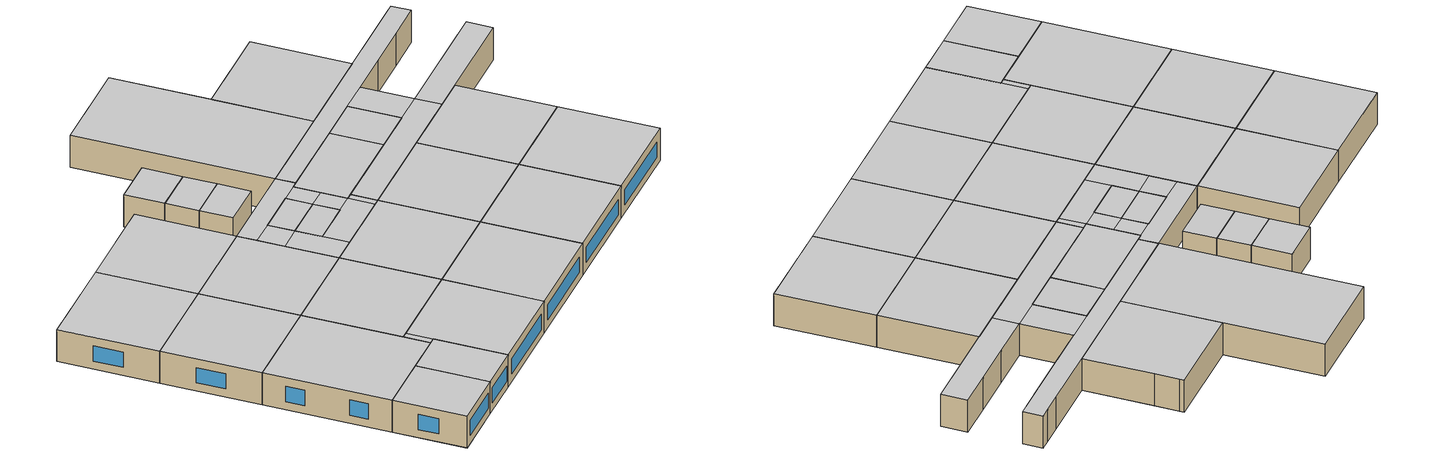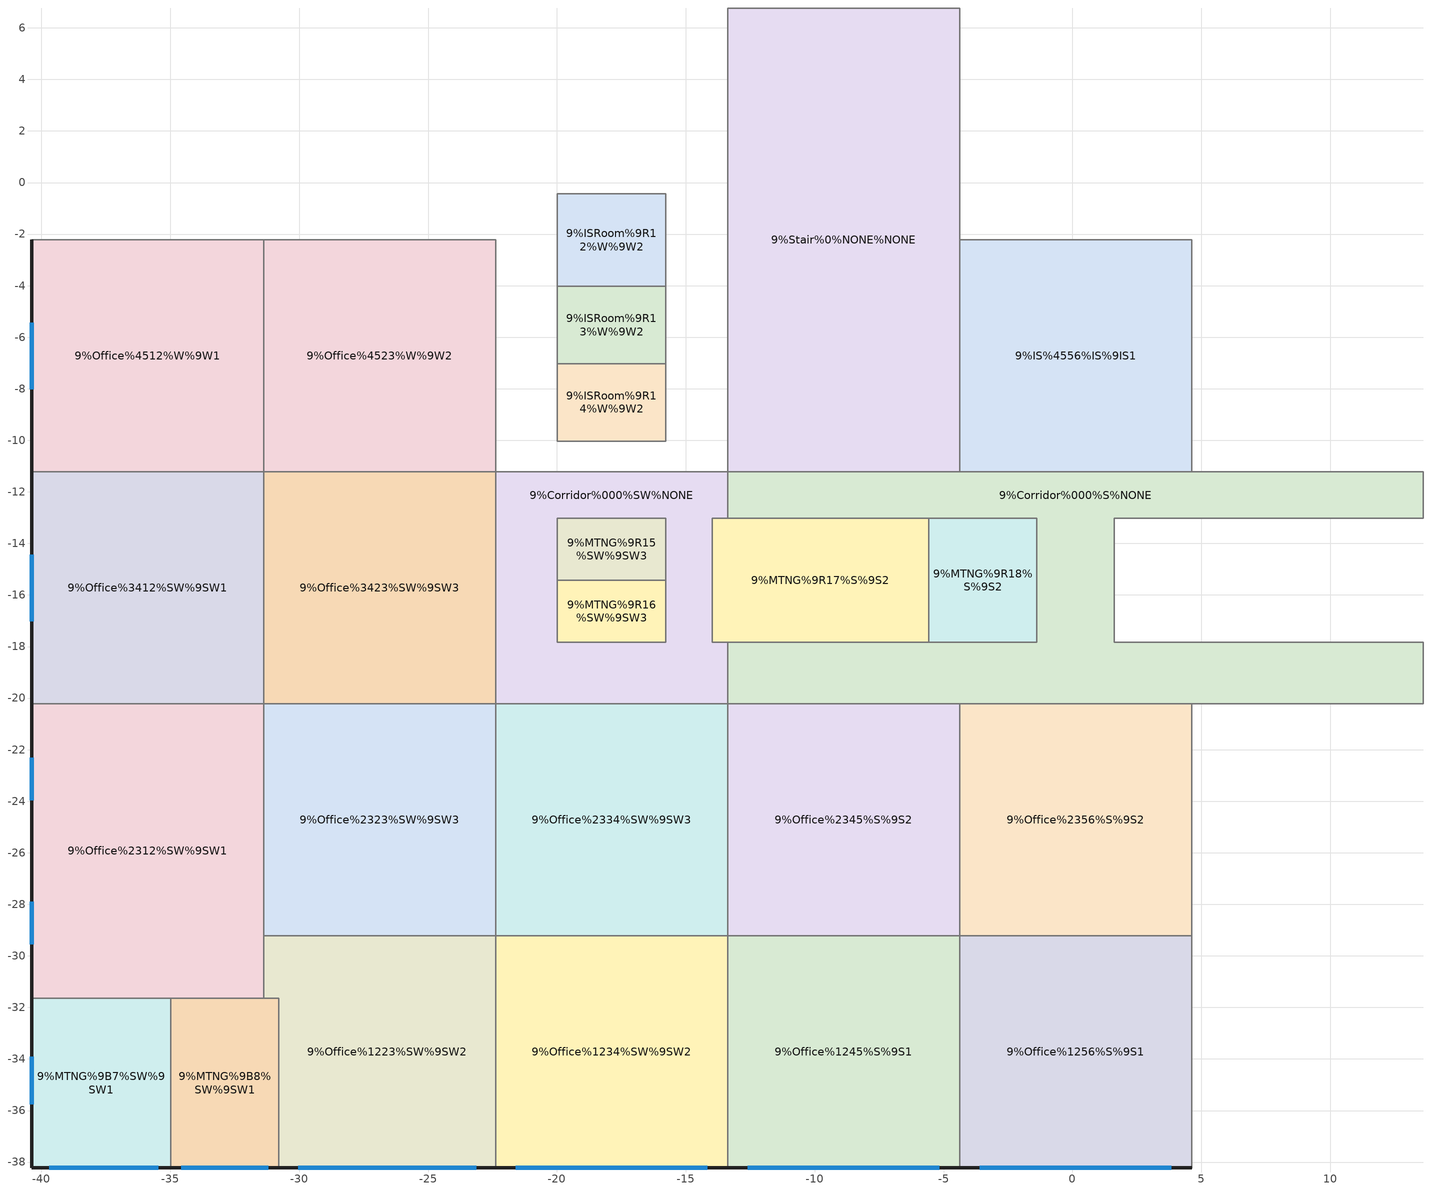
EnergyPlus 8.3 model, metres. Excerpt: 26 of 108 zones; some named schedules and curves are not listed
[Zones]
9%Corridor%000%S%NONE
 floor to OHUSupplyPlenum%OHU9 (Project Internal Floor): 13.62,-20.23 1.62,-20.23 1.62,-17.83 13.62,-17.83 z34.68; 1.62,-17.83 -1.38,-17.83 -1.38,-13.03 1.62,-13.03 z34.68; 1.62,-20.23 -13.38,-20.23 -13.38,-17.83 1.62,-17.83 z34.68; 13.62,-13.03 -13.38,-13.03 -13.38,-11.23 13.62,-11.23 z34.68
 wall to 9%MTNG%9R19%S%9SE4 (Project Partition): 5.82,-17.83 1.62,-17.83 1.62,-13.03 5.82,-13.03 z34.68:37.85
 wall to 9%MTNG%9R20%S%9SE4 (Project Partition): 10.02,-17.83 5.82,-17.83 / 5.82,-13.03 10.02,-13.03 z34.68:37.85
 wall to 9%Hall%4579%NONE%9E1 (Project Partition): 12.55,-11.23 10.66,-11.23 z34.68:37.85
 wall to 9%Stair%0%NONE%NONE (Project Partition): -4.38,-11.23 -13.38,-11.23 z34.68:37.85
 wall to 9%MTNG%9R17%S%9S2 (Project Partition): -13.38,-13.03 -5.58,-13.03 / -5.58,-17.83 -13.38,-17.83 z34.68:37.85
 wall to 9%MTNG%9R18%S%9S2 (Project Partition): -5.58,-13.03 -1.38,-13.03 -1.38,-17.83 -5.58,-17.83 z34.68:37.85
 wall to 9%MTNG%9R21%S%9S2 (Project Partition): 10.02,-13.03 13.62,-13.03 / 13.62,-17.83 10.02,-17.83 z34.68:37.85
 wall to 9%Corridor%001%SE%NONE (Project Partition): 13.62,-20.23 13.62,-17.83 / 13.62,-13.03 13.62,-11.23 z34.68:37.85
 wall to 9%Office%2367%S%9S2 (Project Partition): 4.62,-20.23 13.62,-20.23 z34.68:37.85
 wall to 9%Office%2356%S%9S2 (Project Partition): -4.38,-20.23 4.62,-20.23 z34.68:37.85
 wall to 9%Office%2345%S%9S2 (Project Partition): -13.38,-20.23 -4.38,-20.23 z34.68:37.85
 wall to 9%Corridor%000%SW%NONE (Project Partition): -13.38,-11.23 -13.38,-13.03 / -13.38,-17.83 -13.38,-20.23 z34.68:37.85
 wall to 9%RSTRM%M2%EXT%NONE (Project Partition): 10.66,-11.23 4.62,-11.23 z34.68:37.85
 wall to 9%IS%4556%IS%9IS1 (Project Partition): 4.62,-11.23 -4.38,-11.23 z34.68:37.85
 wall to 9%Elevator%S%NONE%NONE (Project Partition): 13.62,-11.23 12.55,-11.23 z34.68:37.85
 ceiling to OHUReturnPlenum%OHU9 (Project Internal Floor): -13.38,-20.23 1.62,-20.23 1.62,-17.83 -13.38,-17.83 z37.85; 1.62,-20.23 13.62,-20.23 13.62,-17.83 1.62,-17.83 z37.85; -1.38,-17.83 1.62,-17.83 1.62,-13.03 -1.38,-13.03 z37.85; -13.38,-13.03 13.62,-13.03 13.62,-11.23 -13.38,-11.23 z37.85
9%Office%2323%SW%9SW3
 floor to OHUSupplyPlenum%OHU9 (Project Internal Floor): -22.38,-29.23 -31.38,-29.23 -31.38,-20.23 -22.38,-20.23 z34.68
 wall to 9%Office%3423%SW%9SW3 (Project Partition): -22.38,-20.23 -31.38,-20.23 z34.68:37.85
 wall to 9%Office%2312%SW%9SW1 (Project Partition): -31.38,-20.23 -31.38,-29.23 z34.68:37.85
 wall to 9%Office%1223%SW%9SW2 (Project Partition): -31.38,-29.23 -22.38,-29.23 z34.68:37.85
 wall to 9%Office%2334%SW%9SW3 (Project Partition): -22.38,-29.23 -22.38,-20.23 z34.68:37.85
 ceiling to OHUReturnPlenum%OHU9 (Project Internal Floor): -31.38,-29.23 -22.38,-29.23 -22.38,-20.23 -31.38,-20.23 z37.85
9%Office%2312%SW%9SW1
 floor to OHUSupplyPlenum%OHU9 (Project Internal Floor): -31.38,-31.64 -40.38,-31.64 -40.38,-20.23 -31.38,-20.23 z34.68
 wall outside (Project Wall): -40.38,-20.23 -40.38,-31.64 z34.68:37.85
 wall to 9%Office%3412%SW%9SW1 (Project Partition): -31.38,-20.23 -40.38,-20.23 z34.68:37.85
 wall to 9%MTNG%9B7%SW%9SW1 (Project Partition): -40.38,-31.64 -34.98,-31.64 z34.68:37.85
 wall to 9%Office%1223%SW%9SW2 (Project Partition): -31.38,-31.64 -31.38,-29.23 z34.68:37.85
 wall to 9%MTNG%9B8%SW%9SW1 (Project Partition): -34.98,-31.64 -31.38,-31.64 z34.68:37.85
 window (Project Window): -40.38,-22.31 -40.38,-23.96 / -40.38,-27.91 -40.38,-29.56 z35.49:36.99
 ceiling to OHUReturnPlenum%OHU9 (Project Internal Floor): -40.38,-31.64 -31.38,-31.64 -31.38,-20.23 -40.38,-20.23 z37.85
9%Office%2345%S%9S2
 floor to OHUSupplyPlenum%OHU9 (Project Internal Floor): -4.38,-29.23 -13.38,-29.23 -13.38,-20.23 -4.38,-20.23 z34.68
 wall to 9%Office%2356%S%9S2 (Project Partition): -4.38,-29.23 -4.38,-20.23 z34.68:37.85
 wall to 9%Office%2334%SW%9SW3 (Project Partition): -13.38,-20.23 -13.38,-29.23 z34.68:37.85
 wall to 9%Office%1245%S%9S1 (Project Partition): -13.38,-29.23 -4.38,-29.23 z34.68:37.85
 ceiling to OHUReturnPlenum%OHU9 (Project Internal Floor): -13.38,-29.23 -4.38,-29.23 -4.38,-20.23 -13.38,-20.23 z37.85
9%Office%1234%SW%9SW2
 floor to OHUSupplyPlenum%OHU9 (Project Internal Floor): -13.38,-38.23 -22.38,-38.23 -22.38,-29.23 -13.38,-29.23 z34.68
 wall outside (Project Wall): -22.38,-38.23 -13.38,-38.23 z34.68:37.85
 wall to 9%Office%1223%SW%9SW2 (Project Partition): -22.38,-29.23 -22.38,-38.23 z34.68:37.85
 wall to 9%Office%1245%S%9S1 (Project Partition): -13.38,-38.23 -13.38,-29.23 z34.68:37.85
 wall to 9%Office%2334%SW%9SW3 (Project Partition): -13.38,-29.23 -22.38,-29.23 z34.68:37.85
 window (Project Window): -21.59,-38.23 -14.17,-38.23 z35.49:36.99
 ceiling to OHUReturnPlenum%OHU9 (Project Internal Floor): -22.38,-38.23 -13.38,-38.23 -13.38,-29.23 -22.38,-29.23 z37.85
9%Office%2334%SW%9SW3
 floor to OHUSupplyPlenum%OHU9 (Project Internal Floor): -13.38,-29.23 -22.38,-29.23 -22.38,-20.23 -13.38,-20.23 z34.68
 wall to 9%Corridor%000%SW%NONE (Project Partition): -13.38,-20.23 -22.38,-20.23 z34.68:37.85
 ceiling to OHUReturnPlenum%OHU9 (Project Internal Floor): -22.38,-29.23 -13.38,-29.23 -13.38,-20.23 -22.38,-20.23 z37.85
9%Office%1223%SW%9SW2
 floor to OHUSupplyPlenum%OHU9 (Project Internal Floor): -22.38,-38.23 -30.79,-38.23 -30.79,-29.23 -22.38,-29.23 z34.68; -30.79,-31.64 -31.38,-31.64 -31.38,-29.23 -30.79,-29.23 z34.68
 wall outside (Project Wall): -30.79,-38.23 -22.38,-38.23 z34.68:37.85
 wall to 9%MTNG%9B8%SW%9SW1 (Project Partition): -31.38,-31.64 -30.79,-31.64 -30.79,-38.23 z34.68:37.85
 window (Project Window): -30.04,-38.23 -23.13,-38.23 z35.49:36.99
 ceiling to OHUReturnPlenum%OHU9 (Project Internal Floor): -30.79,-38.23 -22.38,-38.23 -22.38,-29.23 -30.79,-29.23 z37.85; -31.38,-31.64 -30.79,-31.64 -30.79,-29.23 -31.38,-29.23 z37.85
9%MTNG%9B8%SW%9SW1
 floor to OHUSupplyPlenum%OHU9 (Project Internal Floor): -30.79,-38.23 -34.98,-38.23 -34.98,-31.64 -30.79,-31.64 z34.68
 wall outside (Project Wall): -34.98,-38.23 -30.79,-38.23 z34.68:37.85
 wall to 9%MTNG%9B7%SW%9SW1 (Project Partition): -34.98,-31.64 -34.98,-38.23 z34.68:37.85
 window (Project Window): -34.57,-38.23 -31.2,-38.23 z35.49:36.99
 ceiling to OHUReturnPlenum%OHU9 (Project Internal Floor): -34.98,-38.23 -30.79,-38.23 -30.79,-31.64 -34.98,-31.64 z37.85
9%Office%1256%S%9S1
 floor to OHUSupplyPlenum%OHU9 (Project Internal Floor): 4.62,-38.23 -4.38,-38.23 -4.38,-29.23 4.62,-29.23 z34.68
 wall outside (Project Wall): -4.38,-38.23 4.62,-38.23 z34.68:37.85
 wall to 9%Office%1245%S%9S1 (Project Partition): -4.38,-29.23 -4.38,-38.23 z34.68:37.85
 wall to 9%Office%1267%S%9S1 (Project Partition): 4.62,-38.23 4.62,-29.23 z34.68:37.85
 wall to 9%Office%2356%S%9S2 (Project Partition): 4.62,-29.23 -4.38,-29.23 z34.68:37.85
 window (Project Window): -3.59,-38.23 3.83,-38.23 z35.49:36.99
 ceiling to OHUReturnPlenum%OHU9 (Project Internal Floor): -4.38,-38.23 4.62,-38.23 4.62,-29.23 -4.38,-29.23 z37.85
9%Office%2356%S%9S2
 floor to OHUSupplyPlenum%OHU9 (Project Internal Floor): 4.62,-29.23 -4.38,-29.23 -4.38,-20.23 4.62,-20.23 z34.68
 wall to 9%Office%2367%S%9S2 (Project Partition): 4.62,-29.23 4.62,-20.23 z34.68:37.85
 ceiling to OHUReturnPlenum%OHU9 (Project Internal Floor): -4.38,-29.23 4.62,-29.23 4.62,-20.23 -4.38,-20.23 z37.85
9%Office%1245%S%9S1
 floor to OHUSupplyPlenum%OHU9 (Project Internal Floor): -4.38,-38.23 -13.38,-38.23 -13.38,-29.23 -4.38,-29.23 z34.68
 wall outside (Project Wall): -13.38,-38.23 -4.38,-38.23 z34.68:37.85
 window (Project Window): -12.59,-38.23 -5.17,-38.23 z35.49:36.99
 ceiling to OHUReturnPlenum%OHU9 (Project Internal Floor): -13.38,-38.23 -4.38,-38.23 -4.38,-29.23 -13.38,-29.23 z37.85
9%IS%4556%IS%9IS1
 floor to OHUSupplyPlenum%OHU9 (Project Internal Floor): 4.62,-11.23 -4.38,-11.23 -4.38,-2.23 4.62,-2.23 z34.68
 wall to 9%Hall%4579%NONE%9E1 (Project Partition): 4.62,-4.82 4.62,-2.67 z34.68:37.85
 wall to 9%Stair%0%NONE%NONE (Project Partition): -4.38,-2.23 -4.38,-11.23 z34.68:37.85
 wall to 9%IS%5656%IS%9IS1 (Project Partition): 4.62,-2.23 -4.38,-2.23 z34.68:37.85
 wall to 9%RSTRM%F%EXT%NONE (Project Partition): 4.62,-2.67 4.62,-2.23 z34.68:37.85
 wall to 9%RSTRM%M2%EXT%NONE (Project Partition): 4.62,-11.23 4.62,-4.82 z34.68:37.85
 ceiling to OHUReturnPlenum%OHU9 (Project Internal Floor): -4.38,-11.23 4.62,-11.23 4.62,-2.23 -4.38,-2.23 z37.85
9%Office%4523%W%9W2
 floor to OHUSupplyPlenum%OHU9 (Project Internal Floor): -22.38,-11.23 -31.38,-11.23 -31.38,-2.23 -22.38,-2.23 z34.68
 wall to 9%Office%5623%W%9W2 (Project Partition): -22.38,-2.23 -31.38,-2.23 z34.68:37.85
 wall to 9%Office%3423%SW%9SW3 (Project Partition): -31.38,-11.23 -22.38,-11.23 z34.68:37.85
 wall to 9%Corridor%001%W%NONE (Project Partition): -22.38,-11.23 -22.38,-2.23 z34.68:37.85
 wall to 9%Office%4512%W%9W1 (Project Partition): -31.38,-2.23 -31.38,-11.23 z34.68:37.85
 ceiling to OHUReturnPlenum%OHU9 (Project Internal Floor): -31.38,-11.23 -22.38,-11.23 -22.38,-2.23 -31.38,-2.23 z37.85
9%Stair%0%NONE%NONE
 floor to OHUSupplyPlenum%OHU9 (Project Internal Floor): -4.38,-11.23 -13.38,-11.23 -13.38,6.77 -4.38,6.77 z34.68
 wall to 9%IS%5656%IS%9IS1 (Project Partition): -4.38,-2.23 -4.38,6.77 z34.68:37.85
 wall to 9%IS%6745%IS%9IS1 (Project Partition): -4.38,6.77 -13.38,6.77 z34.68:37.85
 wall to 9%Corridor%001%W%NONE (Project Partition): -13.38,6.77 -13.38,-11.23 z34.68:37.85
 ceiling to OHUReturnPlenum%OHU9 (Project Internal Floor): -13.38,-11.23 -4.38,-11.23 -4.38,6.77 -13.38,6.77 z37.85
9%MTNG%9R17%S%9S2
 floor to OHUSupplyPlenum%OHU9 (Project Internal Floor): -5.58,-17.83 -13.98,-17.83 -13.98,-13.03 -5.58,-13.03 z34.68
 wall to 9%MTNG%9R18%S%9S2 (Project Partition): -5.58,-17.83 -5.58,-13.03 z34.68:37.85
 wall to 9%Corridor%000%SW%NONE (Project Partition): -13.38,-13.03 -13.98,-13.03 -13.98,-17.83 -13.38,-17.83 z34.68:37.85
 ceiling to OHUReturnPlenum%OHU9 (Project Internal Floor): -13.98,-17.83 -5.58,-17.83 -5.58,-13.03 -13.98,-13.03 z37.85
9%MTNG%9R18%S%9S2
 floor to OHUSupplyPlenum%OHU9 (Project Internal Floor): -1.38,-17.83 -5.58,-17.83 -5.58,-13.03 -1.38,-13.03 z34.68
 ceiling to OHUReturnPlenum%OHU9 (Project Internal Floor): -5.58,-17.83 -1.38,-17.83 -1.38,-13.03 -5.58,-13.03 z37.85
9%MTNG%9R15%SW%9SW3
 floor to OHUSupplyPlenum%OHU9 (Project Internal Floor): -15.78,-15.43 -19.98,-15.43 -19.98,-13.03 -15.78,-13.03 z34.68
 wall to 9%Corridor%000%SW%NONE (Project Partition): -15.78,-15.43 -15.78,-13.03 -19.98,-13.03 -19.98,-15.43 z34.68:37.85
 wall to 9%MTNG%9R16%SW%9SW3 (Project Partition): -19.98,-15.43 -15.78,-15.43 z34.68:37.85
 ceiling to OHUReturnPlenum%OHU9 (Project Internal Floor): -19.98,-15.43 -15.78,-15.43 -15.78,-13.03 -19.98,-13.03 z37.85
9%Office%3423%SW%9SW3
 floor to OHUSupplyPlenum%OHU9 (Project Internal Floor): -22.38,-20.23 -31.38,-20.23 -31.38,-11.23 -22.38,-11.23 z34.68
 wall to 9%Corridor%000%SW%NONE (Project Partition): -22.38,-20.23 -22.38,-11.23 z34.68:37.85
 wall to 9%Office%3412%SW%9SW1 (Project Partition): -31.38,-11.23 -31.38,-20.23 z34.68:37.85
 ceiling to OHUReturnPlenum%OHU9 (Project Internal Floor): -31.38,-20.23 -22.38,-20.23 -22.38,-11.23 -31.38,-11.23 z37.85
9%Office%3412%SW%9SW1
 floor to OHUSupplyPlenum%OHU9 (Project Internal Floor): -31.38,-20.23 -40.38,-20.23 -40.38,-11.23 -31.38,-11.23 z34.68
 wall outside (Project Wall): -40.38,-11.23 -40.38,-20.23 z34.68:37.85
 wall to 9%Office%4512%W%9W1 (Project Partition): -31.38,-11.23 -40.38,-11.23 z34.68:37.85
 window (Project Window): -40.38,-14.43 -40.38,-17.03 z35.49:36.99
 ceiling to OHUReturnPlenum%OHU9 (Project Internal Floor): -40.38,-20.23 -31.38,-20.23 -31.38,-11.23 -40.38,-11.23 z37.85
9%ISRoom%9R14%W%9W2
 floor to OHUSupplyPlenum%OHU9 (Project Internal Floor): -15.78,-10.03 -19.98,-10.03 -19.98,-7.03 -15.78,-7.03 z34.68
 wall to 9%Corridor%001%W%NONE (Project Partition): -19.98,-7.03 -19.98,-10.03 -15.78,-10.03 -15.78,-7.03 z34.68:37.85
 wall to 9%ISRoom%9R13%W%9W2 (Project Partition): -15.78,-7.03 -19.98,-7.03 z34.68:37.85
 ceiling to OHUReturnPlenum%OHU9 (Project Internal Floor): -19.98,-10.03 -15.78,-10.03 -15.78,-7.03 -19.98,-7.03 z37.85
9%ISRoom%9R13%W%9W2
 floor to OHUSupplyPlenum%OHU9 (Project Internal Floor): -15.78,-7.03 -19.98,-7.03 -19.98,-4.03 -15.78,-4.03 z34.68
 wall to 9%Corridor%001%W%NONE (Project Partition): -15.78,-7.03 -15.78,-4.03 / -19.98,-4.03 -19.98,-7.03 z34.68:37.85
 wall to 9%ISRoom%9R12%W%9W2 (Project Partition): -15.78,-4.03 -19.98,-4.03 z34.68:37.85
 ceiling to OHUReturnPlenum%OHU9 (Project Internal Floor): -19.98,-7.03 -15.78,-7.03 -15.78,-4.03 -19.98,-4.03 z37.85
9%ISRoom%9R12%W%9W2
 floor to OHUSupplyPlenum%OHU9 (Project Internal Floor): -15.78,-4.03 -19.98,-4.03 -19.98,-0.43 -15.78,-0.43 z34.68
 wall to 9%Corridor%001%W%NONE (Project Partition): -15.78,-4.03 -15.78,-0.43 -19.98,-0.43 -19.98,-4.03 z34.68:37.85
 ceiling to OHUReturnPlenum%OHU9 (Project Internal Floor): -19.98,-4.03 -15.78,-4.03 -15.78,-0.43 -19.98,-0.43 z37.85
9%Office%4512%W%9W1
 floor to OHUSupplyPlenum%OHU9 (Project Internal Floor): -31.38,-11.23 -40.38,-11.23 -40.38,-2.23 -31.38,-2.23 z34.68
 wall outside (Project Wall): -40.38,-2.23 -40.38,-11.23 z34.68:37.85
 wall to 9%Office%5612%W%9W1 (Project Partition): -31.38,-2.23 -40.38,-2.23 z34.68:37.85
 window (Project Window): -40.38,-5.43 -40.38,-8.03 z35.49:36.99
 ceiling to OHUReturnPlenum%OHU9 (Project Internal Floor): -40.38,-11.23 -31.38,-11.23 -31.38,-2.23 -40.38,-2.23 z37.85
9%Corridor%000%SW%NONE
 floor to OHUSupplyPlenum%OHU9 (Project Internal Floor): -13.98,-17.83 -15.78,-17.83 -15.78,-15.43 -13.98,-15.43 z34.68; -13.38,-20.23 -13.98,-20.23 -13.98,-17.83 -13.38,-17.83 z34.68; -13.98,-20.23 -19.98,-20.23 -19.98,-17.83 -13.98,-17.83 z34.68; -19.98,-20.23 -22.38,-20.23 -22.38,-15.43 -19.98,-15.43 z34.68; -19.98,-15.43 -22.38,-15.43 -22.38,-13.03 -19.98,-13.03 z34.68; -13.98,-15.43 -15.78,-15.43 -15.78,-13.03 -13.98,-13.03 z34.68; -13.38,-13.03 -22.38,-13.03 -22.38,-11.23 -13.38,-11.23 z34.68
 wall to 9%MTNG%9R16%SW%9SW3 (Project Partition): -15.78,-15.43 -15.78,-17.83 -19.98,-17.83 -19.98,-15.43 z34.68:37.85
 wall to 9%Corridor%001%W%NONE (Project Partition): -13.38,-11.23 -22.38,-11.23 z34.68:37.85
 ceiling to OHUReturnPlenum%OHU9 (Project Internal Floor): -22.38,-15.43 -19.98,-15.43 -19.98,-13.03 -22.38,-13.03 z37.85; -22.38,-20.23 -19.98,-20.23 -19.98,-15.43 -22.38,-15.43 z37.85; -19.98,-20.23 -13.98,-20.23 -13.98,-17.83 -19.98,-17.83 z37.85; -13.98,-20.23 -13.38,-20.23 -13.38,-17.83 -13.98,-17.83 z37.85; -15.78,-17.83 -13.98,-17.83 -13.98,-15.43 -15.78,-15.43 z37.85; -22.38,-13.03 -13.38,-13.03 -13.38,-11.23 -22.38,-11.23 z37.85; -15.78,-15.43 -13.98,-15.43 -13.98,-13.03 -15.78,-13.03 z37.85
9%MTNG%9R16%SW%9SW3
 floor to OHUSupplyPlenum%OHU9 (Project Internal Floor): -15.78,-17.83 -19.98,-17.83 -19.98,-15.43 -15.78,-15.43 z34.68
 ceiling to OHUReturnPlenum%OHU9 (Project Internal Floor): -19.98,-17.83 -15.78,-17.83 -15.78,-15.43 -19.98,-15.43 z37.85
9%MTNG%9B7%SW%9SW1
 floor to OHUSupplyPlenum%OHU9 (Project Internal Floor): -34.98,-38.23 -40.38,-38.23 -40.38,-31.64 -34.98,-31.64 z34.68
 wall outside (Project Wall): -40.38,-31.64 -40.38,-38.23 -34.98,-38.23 z34.68:37.85
 window (Project Window): -40.38,-33.92 -40.38,-35.75 / -39.7,-38.23 -35.47,-38.23 z35.49:36.99
 ceiling to OHUReturnPlenum%OHU9 (Project Internal Floor): -40.38,-38.23 -34.98,-38.23 -34.98,-31.64 -40.38,-31.64 z37.85
[Site:Location]
TOSHIBA Smart Community Center: Latitude=35.43; Longitude=139.65; Time Zone=9; Elevation=42
[Site:GroundTemperature:Shallow]
14, 14, 14, 14, 14, 14, 14, 14, 14, 14, 14, 14
[Building]
Building: North Axis=0; Terrain=Suburbs; Loads Convergence Tolerance Value=0.04; Temperature Convergence Tolerance Value=0.4; Solar Distribution=FullExterior; Maximum Number of Warmup Days=25; Minimum Number of Warmup Days=6
[Site:GroundTemperature:BuildingSurface]
18, 18, 18, 18, 18, 18, 18, 18, 18, 18, 18, 18
[SizingPeriod:DesignDay] Day of Month=15; Humidity Condition Type=WetBulb; Rain Indicator=No; Snow Indicator=No; Daylight Saving Time Indicator=No
Name | Month | Day Type | Maximum Dry-Bulb Temperature | Daily Dry-Bulb Temperature Range | Wetbulb or DewPoint at Maximum Dry-Bulb | Barometric Pressure | Wind Speed | Wind Direction | Solar Model Indicator | ASHRAE Clear Sky Optical Depth for Beam Irradiance (taub) | ASHRAE Clear Sky Optical Depth for Diffuse Irradiance (taud) | Sky Clearness
Summer Design Day in TOSHIBA Smart Community Center Jul | 7 | SummerDesignDay | 31 | 7.7 | 25 | 100905 | 4.8 | 210 | ASHRAETau | 0.546 | 1.827
Winter Design Day in TOSHIBA Smart Community Center | 1 | WinterDesignDay | -6.9 | 0 | -6.9 | 100821.5 | 1.1 | 0 | ASHRAEClearSky |  |  | 0
[Site:GroundTemperature:FCfactorMethod]
January Ground Temperature=3.79; February Ground Temperature=2.88; March Ground Temperature=4.49; April Ground Temperature=7.01; May Ground Temperature=13.59; June Ground Temperature=18.68; July Ground Temperature=22.1; August Ground Temperature=23.15; September Ground Temperature=21.37; October Ground Temperature=17.42; November Ground Temperature=12.15; December Ground Temperature=7.26
[Site:GroundReflectance:SnowModifier]
2, 2
[Site:GroundReflectance]
0.2, 0.2, 0.2, 0.2, 0.2, 0.2, 0.2, 0.2, 0.2, 0.2, 0.2, 0.2
[Site:GroundTemperature:Deep]
14, 14, 14, 14, 14, 14, 14, 14, 14, 14, 14, 14
[WindowMaterial:SimpleGlazingSystem]
Simple Baseline: U-Factor=3.69; Solar Heat Gain Coefficient=0.25
[Construction]
Project Wall: Stucco, Gypsum Board, Wall Insulation, Gypsum Board
Project Partition: 1/2IN Gypsum, 1/2IN Gypsum
Project Internal Floor: Cast Concrete
Project Window: Simple Baseline
[Material] Thermal Absorptance=0.9; Solar Absorptance=0.7; Visible Absorptance=0.7
Name | Roughness | Thickness | Conductivity | Density | Specific Heat
Gypsum Board | MediumRough | 0.0159 | 0.16 | 800 | 1090
Stucco | Rough | 0.0254 | 0.72 | 1856 | 840
1/2IN Gypsum | Smooth | 0.01271 | 0.16 | 800 | 1090
Cast Concrete | Rough | 0.1 | 1.4 | 2100 | 840
[Material:NoMass]
Wall Insulation: Roughness=Rough; Thermal Resistance=1.8; Thermal Absorptance=0.9; Solar Absorptance=0.7; Visible Absorptance=0.7
[AirConditioner:VariableRefrigerantFlow]
Heat Pump=9IS1 VRF Heat Pump; Availability Schedule=VRFCondAvailSched; Gross Rated Total Cooling Capacity=autosize; Gross Rated Cooling COP=3.2917; Minimum Outdoor Temperature in Cooling Mode=-5; Maximum Outdoor Temperature in Cooling Mode=43; Cooling Capacity Ratio Modifier Function of Low Temperature Curve=9IS1 VRFCoolCapFT; Cooling Capacity Ratio Boundary Curve=9IS1 VRFCoolCapFTBoundary; Cooling Capacity Ratio Modifier Function of High Temperature Curve=9IS1 VRFCoolCapFTHi; Cooling Energy Input Ratio Modifier Function of Low Temperature Curve=9IS1 VRFCoolEIRFT; Cooling Energy Input Ratio Boundary Curve=9IS1 VRFCoolEIRFTBoundary; Cooling Energy Input Ratio Modifier Function of High Temperature Curve=9IS1 VRFCoolEIRFTHi; Cooling Energy Input Ratio Modifier Function of Low Part-Load Ratio Curve=9IS1 CoolingEIRLowPLR; Cooling Energy Input Ratio Modifier Function of High Part-Load Ratio Curve=9IS1 CoolingEIRHiPLR; Cooling Combination Ratio Correction Factor Curve=9IS1 CoolingCombRatio; Cooling Part-Load Fraction Correlation Curve=9IS1 VRFCPLFFPLR; Gross Rated Heating Capacity=autosize; Gross Rated Heating COP=3.5484; Minimum Outdoor Temperature in Heating Mode=-20; Maximum Outdoor Temperature in Heating Mode=20; Heating Capacity Ratio Modifier Function of Low Temperature Curve=9IS1 VRFHeatCapFT; Heating Capacity Ratio Boundary Curve=9IS1 VRFHeatCapFTBoundary; Heating Capacity Ratio Modifier Function of High Temperature Curve=9IS1 VRFHeatCapFTHi; Heating Energy Input Ratio Modifier Function of Low Temperature Curve=9IS1 VRFHeatEIRFT; Heating Energy Input Ratio Boundary Curve=9IS1 VRFHeatEIRFTBoundary; Heating Energy Input Ratio Modifier Function of High Temperature Curve=9IS1 VRFHeatEIRFTHi; Heating Performance Curve Outdoor Temperature Type=WetBulbTemperature; Heating Energy Input Ratio Modifier Function of Low Part-Load Ratio Curve=9IS1 HeatingEIRLowPLR; Heating Energy Input Ratio Modifier Function of High Part-Load Ratio Curve=9IS1 HeatingEIRHiPLR; Heating Combination Ratio Correction Factor Curve=9IS1 HeatingCombRatio; Heating Part-Load Fraction Correlation Curve=9IS1 VRFCPLFFPLR; Minimum Heat Pump Part-Load Ratio=0.25; Zone Name for Master Thermostat Location=9IS1; Master Thermostat Priority Control Type=LoadPriority; Zone Terminal Unit List=9IS1 VRF Heat Pump TU List; Heat Pump Waste Heat Recovery=No; Equivalent Piping Length used for Piping Correction Factor in Cooling Mode=30; Vertical Height used for Piping Correction Factor=10; Piping Correction Factor for Length in Cooling Mode Curve=CoolingLengthCorrectionFactor; Piping Correction Factor for Height in Cooling Mode Coefficient=-0.000386; Equivalent Piping Length used for Piping Correction Factor in Heating Mode=30; Crankcase Heater Power per Compressor=15; Number of Compressors=3; Ratio of Compressor Size to Total Compressor Capacity=0.33; Maximum Outdoor Dry-Bulb Temperature for Crankcase Heater=7; Defrost Strategy=Resistive; Defrost Control=Timed; Resistive Defrost Heater Capacity=autosize; Maximum Outdoor Dry-bulb Temperature for Defrost Operation=7; Condenser Type=AirCooled; Evaporative Condenser Pump Rated Power Consumption=0; Basin Heater Capacity=0; Fuel Type=Electricity
[DesignSpecification:OutdoorAir] Outdoor Air Method=Sum; Outdoor Air Flow per Person=0.00472; Outdoor Air Flow per Zone Floor Area=0.000508; Outdoor Air Flow per Zone=0
9%OFFICE%4523%W%9W2 OutdoorAir; 9%ISROOM%9R13%W%9W2 OutdoorAir; 9%ISROOM%9R12%W%9W2 OutdoorAir; 9%ISROOM%9R14%W%9W2 OutdoorAir; 9%OFFICE%4523%W%9W2 OutdoorAir; 9%ISROOM%9R13%W%9W2 OutdoorAir; 9%ISROOM%9R12%W%9W2 OutdoorAir; 9%ISROOM%9R14%W%9W2 OutdoorAir; 9%IS%4556%IS%9IS1 OutdoorAir; 9%OFFICE%3423%SW%9SW3 OutdoorAir; 9%MTNG%9R16%SW%9SW3 OutdoorAir; 9%MTNG%9R15%SW%9SW3 OutdoorAir; 9%OFFICE%2323%SW%9SW3 OutdoorAir; 9%OFFICE%2334%SW%9SW3 OutdoorAir; 9%OFFICE%3423%SW%9SW3 OutdoorAir; 9%IS%4556%IS%9IS1 OutdoorAir; 9%IS%4556%IS%9IS1 OutdoorAir; 9%OFFICE%1245%S%9S1 OutdoorAir; 9%OFFICE%1256%S%9S1 OutdoorAir; 9%MTNG%9R16%SW%9SW3 OutdoorAir; 9%MTNG%9R15%SW%9SW3 OutdoorAir; 9%OFFICE%2323%SW%9SW3 OutdoorAir; 9%OFFICE%2334%SW%9SW3 OutdoorAir; 9%OFFICE%3423%SW%9SW3 OutdoorAir; 9%MTNG%9R16%SW%9SW3 OutdoorAir; 9%MTNG%9R15%SW%9SW3 OutdoorAir; 9%OFFICE%2323%SW%9SW3 OutdoorAir; 9%OFFICE%2334%SW%9SW3 OutdoorAir; 9%OFFICE%1223%SW%9SW2 OutdoorAir; 9%OFFICE%1245%S%9S1 OutdoorAir; 9%OFFICE%1256%S%9S1 OutdoorAir; 9%OFFICE%1245%S%9S1 OutdoorAir; 9%OFFICE%1256%S%9S1 OutdoorAir; 9%OFFICE%1234%SW%9SW2 OutdoorAir; 9%OFFICE%1223%SW%9SW2 OutdoorAir; 9%OFFICE%1234%SW%9SW2 OutdoorAir; 9%OFFICE%1223%SW%9SW2 OutdoorAir; 9%OFFICE%1234%SW%9SW2 OutdoorAir; 9%OFFICE%3412%SW%9SW1 OutdoorAir; 9%MTNG%9B7%SW%9SW1 OutdoorAir; 9%MTNG%9B8%SW%9SW1 OutdoorAir; 9%OFFICE%2312%SW%9SW1 OutdoorAir; 9%OFFICE%3412%SW%9SW1 OutdoorAir; 9%MTNG%9R17%S%9S2 OutdoorAir; 9%MTNG%9B7%SW%9SW1 OutdoorAir; 9%MTNG%9B8%SW%9SW1 OutdoorAir; 9%OFFICE%2312%SW%9SW1 OutdoorAir; 9%OFFICE%3412%SW%9SW1 OutdoorAir; 9%MTNG%9B7%SW%9SW1 OutdoorAir; 9%MTNG%9B8%SW%9SW1 OutdoorAir; 9%OFFICE%2312%SW%9SW1 OutdoorAir; 9%MTNG%9R18%S%9S2 OutdoorAir; 9%OFFICE%2345%S%9S2 OutdoorAir; 9%OFFICE%2356%S%9S2 OutdoorAir; 9%MTNG%9R17%S%9S2 OutdoorAir; 9%MTNG%9R18%S%9S2 OutdoorAir; 9%OFFICE%2345%S%9S2 OutdoorAir; 9%OFFICE%2356%S%9S2 OutdoorAir; 9%MTNG%9R17%S%9S2 OutdoorAir; 9%MTNG%9R18%S%9S2 OutdoorAir; 9%OFFICE%2345%S%9S2 OutdoorAir; 9%OFFICE%2356%S%9S2 OutdoorAir; 9%OFFICE%4512%W%9W1 OutdoorAir; 9%OFFICE%4512%W%9W1 OutdoorAir; 9%OFFICE%4512%W%9W1 OutdoorAir; 9%OFFICE%4523%W%9W2 OutdoorAir; 9%ISROOM%9R13%W%9W2 OutdoorAir; 9%ISROOM%9R12%W%9W2 OutdoorAir; 9%ISROOM%9R14%W%9W2 OutdoorAir
[ZoneControl:Thermostat] Control Type Schedule=HVACTemplate-Always 4; Control 1=DualSetPoint
Name | Zone or ZoneList
9%OFFICE%4523%W%9W2 Control; 9%OFFICE%4523%W%9W2 Control; 9%OFFICE%4523%W%9W2 Control | 9%OFFICE%4523%W%9W2
9%ISROOM%9R13%W%9W2 Control; 9%ISROOM%9R13%W%9W2 Control; 9%ISROOM%9R13%W%9W2 Control | 9%ISROOM%9R13%W%9W2
9%ISROOM%9R12%W%9W2 Control; 9%ISROOM%9R12%W%9W2 Control; 9%ISROOM%9R12%W%9W2 Control | 9%ISROOM%9R12%W%9W2
9%ISROOM%9R14%W%9W2 Control; 9%ISROOM%9R14%W%9W2 Control; 9%ISROOM%9R14%W%9W2 Control | 9%ISROOM%9R14%W%9W2
9%IS%4556%IS%9IS1 Control; 9%IS%4556%IS%9IS1 Control; 9%IS%4556%IS%9IS1 Control | 9%IS%4556%IS%9IS1
9%OFFICE%3423%SW%9SW3 Control; 9%OFFICE%3423%SW%9SW3 Control; 9%OFFICE%3423%SW%9SW3 Control | 9%OFFICE%3423%SW%9SW3
9%MTNG%9R16%SW%9SW3 Control; 9%MTNG%9R16%SW%9SW3 Control; 9%MTNG%9R16%SW%9SW3 Control | 9%MTNG%9R16%SW%9SW3
9%MTNG%9R15%SW%9SW3 Control; 9%MTNG%9R15%SW%9SW3 Control; 9%MTNG%9R15%SW%9SW3 Control | 9%MTNG%9R15%SW%9SW3
9%OFFICE%2323%SW%9SW3 Control; 9%OFFICE%2323%SW%9SW3 Control; 9%OFFICE%2323%SW%9SW3 Control | 9%OFFICE%2323%SW%9SW3
9%OFFICE%2334%SW%9SW3 Control; 9%OFFICE%2334%SW%9SW3 Control; 9%OFFICE%2334%SW%9SW3 Control | 9%OFFICE%2334%SW%9SW3
9%OFFICE%1245%S%9S1 Control; 9%OFFICE%1245%S%9S1 Control; 9%OFFICE%1245%S%9S1 Control | 9%OFFICE%1245%S%9S1
9%OFFICE%1256%S%9S1 Control; 9%OFFICE%1256%S%9S1 Control; 9%OFFICE%1256%S%9S1 Control | 9%OFFICE%1256%S%9S1
9%OFFICE%1223%SW%9SW2 Control; 9%OFFICE%1223%SW%9SW2 Control; 9%OFFICE%1223%SW%9SW2 Control | 9%OFFICE%1223%SW%9SW2
9%OFFICE%1234%SW%9SW2 Control; 9%OFFICE%1234%SW%9SW2 Control; 9%OFFICE%1234%SW%9SW2 Control | 9%OFFICE%1234%SW%9SW2
9%OFFICE%3412%SW%9SW1 Control; 9%OFFICE%3412%SW%9SW1 Control; 9%OFFICE%3412%SW%9SW1 Control | 9%OFFICE%3412%SW%9SW1
9%MTNG%9B7%SW%9SW1 Control; 9%MTNG%9B7%SW%9SW1 Control; 9%MTNG%9B7%SW%9SW1 Control | 9%MTNG%9B7%SW%9SW1
9%MTNG%9B8%SW%9SW1 Control; 9%MTNG%9B8%SW%9SW1 Control; 9%MTNG%9B8%SW%9SW1 Control | 9%MTNG%9B8%SW%9SW1
9%OFFICE%2312%SW%9SW1 Control; 9%OFFICE%2312%SW%9SW1 Control; 9%OFFICE%2312%SW%9SW1 Control | 9%OFFICE%2312%SW%9SW1
9%MTNG%9R17%S%9S2 Control; 9%MTNG%9R17%S%9S2 Control; 9%MTNG%9R17%S%9S2 Control | 9%MTNG%9R17%S%9S2
9%MTNG%9R18%S%9S2 Control; 9%MTNG%9R18%S%9S2 Control; 9%MTNG%9R18%S%9S2 Control | 9%MTNG%9R18%S%9S2
9%OFFICE%2345%S%9S2 Control; 9%OFFICE%2345%S%9S2 Control; 9%OFFICE%2345%S%9S2 Control | 9%OFFICE%2345%S%9S2
9%OFFICE%2356%S%9S2 Control; 9%OFFICE%2356%S%9S2 Control; 9%OFFICE%2356%S%9S2 Control | 9%OFFICE%2356%S%9S2
9%OFFICE%4512%W%9W1 Control; 9%OFFICE%4512%W%9W1 Control; 9%OFFICE%4512%W%9W1 Control | 9%OFFICE%4512%W%9W1
[Sizing:Zone] Zone Cooling Design Supply Air Temperature Input Method=TemperatureDifference; Zone Cooling Design Supply Air Temperature=12.5; Zone Cooling Design Supply Air Temperature Difference=11; Zone Heating Design Supply Air Temperature Input Method=TemperatureDifference; Zone Heating Design Supply Air Temperature=50; Zone Heating Design Supply Air Temperature Difference=11; Zone Cooling Design Supply Air Humidity Ratio=0.009; Zone Heating Design Supply Air Humidity Ratio=0.004; Zone Heating Sizing Factor=1.25; Zone Cooling Sizing Factor=1.15; Cooling Design Air Flow Method=DesignDay; Cooling Design Air Flow Rate=0; Cooling Minimum Air Flow per Zone Floor Area=0.000762; Cooling Minimum Air Flow=0; Cooling Minimum Air Flow Fraction=0; Heating Design Air Flow Method=DesignDay; Heating Design Air Flow Rate=0
Name | Design Specification Outdoor Air Object
9%OFFICE%4523%W%9W2; 9%OFFICE%4523%W%9W2; 9%OFFICE%4523%W%9W2 | 9%OFFICE%4523%W%9W2 OutdoorAir
9%ISROOM%9R13%W%9W2; 9%ISROOM%9R13%W%9W2; 9%ISROOM%9R13%W%9W2 | 9%ISROOM%9R13%W%9W2 OutdoorAir
9%ISROOM%9R12%W%9W2; 9%ISROOM%9R12%W%9W2; 9%ISROOM%9R12%W%9W2 | 9%ISROOM%9R12%W%9W2 OutdoorAir
9%ISROOM%9R14%W%9W2; 9%ISROOM%9R14%W%9W2; 9%ISROOM%9R14%W%9W2 | 9%ISROOM%9R14%W%9W2 OutdoorAir
9%IS%4556%IS%9IS1; 9%IS%4556%IS%9IS1; 9%IS%4556%IS%9IS1 | 9%IS%4556%IS%9IS1 OutdoorAir
9%OFFICE%3423%SW%9SW3; 9%OFFICE%3423%SW%9SW3; 9%OFFICE%3423%SW%9SW3 | 9%OFFICE%3423%SW%9SW3 OutdoorAir
9%MTNG%9R16%SW%9SW3; 9%MTNG%9R16%SW%9SW3; 9%MTNG%9R16%SW%9SW3 | 9%MTNG%9R16%SW%9SW3 OutdoorAir
9%MTNG%9R15%SW%9SW3; 9%MTNG%9R15%SW%9SW3; 9%MTNG%9R15%SW%9SW3 | 9%MTNG%9R15%SW%9SW3 OutdoorAir
9%OFFICE%2323%SW%9SW3; 9%OFFICE%2323%SW%9SW3; 9%OFFICE%2323%SW%9SW3 | 9%OFFICE%2323%SW%9SW3 OutdoorAir
9%OFFICE%2334%SW%9SW3; 9%OFFICE%2334%SW%9SW3; 9%OFFICE%2334%SW%9SW3 | 9%OFFICE%2334%SW%9SW3 OutdoorAir
9%OFFICE%1245%S%9S1; 9%OFFICE%1245%S%9S1; 9%OFFICE%1245%S%9S1 | 9%OFFICE%1245%S%9S1 OutdoorAir
9%OFFICE%1256%S%9S1; 9%OFFICE%1256%S%9S1; 9%OFFICE%1256%S%9S1 | 9%OFFICE%1256%S%9S1 OutdoorAir
9%OFFICE%1223%SW%9SW2; 9%OFFICE%1223%SW%9SW2; 9%OFFICE%1223%SW%9SW2 | 9%OFFICE%1223%SW%9SW2 OutdoorAir
9%OFFICE%1234%SW%9SW2; 9%OFFICE%1234%SW%9SW2; 9%OFFICE%1234%SW%9SW2 | 9%OFFICE%1234%SW%9SW2 OutdoorAir
9%OFFICE%3412%SW%9SW1; 9%OFFICE%3412%SW%9SW1; 9%OFFICE%3412%SW%9SW1 | 9%OFFICE%3412%SW%9SW1 OutdoorAir
9%MTNG%9B7%SW%9SW1; 9%MTNG%9B7%SW%9SW1; 9%MTNG%9B7%SW%9SW1 | 9%MTNG%9B7%SW%9SW1 OutdoorAir
9%MTNG%9B8%SW%9SW1; 9%MTNG%9B8%SW%9SW1; 9%MTNG%9B8%SW%9SW1 | 9%MTNG%9B8%SW%9SW1 OutdoorAir
9%OFFICE%2312%SW%9SW1; 9%OFFICE%2312%SW%9SW1; 9%OFFICE%2312%SW%9SW1 | 9%OFFICE%2312%SW%9SW1 OutdoorAir
9%MTNG%9R17%S%9S2; 9%MTNG%9R17%S%9S2; 9%MTNG%9R17%S%9S2 | 9%MTNG%9R17%S%9S2 OutdoorAir
9%MTNG%9R18%S%9S2; 9%MTNG%9R18%S%9S2; 9%MTNG%9R18%S%9S2 | 9%MTNG%9R18%S%9S2 OutdoorAir
9%OFFICE%2345%S%9S2; 9%OFFICE%2345%S%9S2; 9%OFFICE%2345%S%9S2 | 9%OFFICE%2345%S%9S2 OutdoorAir
9%OFFICE%2356%S%9S2; 9%OFFICE%2356%S%9S2; 9%OFFICE%2356%S%9S2 | 9%OFFICE%2356%S%9S2 OutdoorAir
9%OFFICE%4512%W%9W1; 9%OFFICE%4512%W%9W1; 9%OFFICE%4512%W%9W1 | 9%OFFICE%4512%W%9W1 OutdoorAir
[Zone equipment]
9%OFFICE%4523%W%9W2; 9%OFFICE%4523%W%9W2; 9%OFFICE%4523%W%9W2: 9%OFFICE%4523%W%9W2 VRF Unit
9%ISROOM%9R13%W%9W2; 9%ISROOM%9R13%W%9W2; 9%ISROOM%9R13%W%9W2: 9%ISROOM%9R13%W%9W2 VRF Unit
9%ISROOM%9R12%W%9W2; 9%ISROOM%9R12%W%9W2; 9%ISROOM%9R12%W%9W2: 9%ISROOM%9R12%W%9W2 VRF Unit
9%ISROOM%9R14%W%9W2; 9%ISROOM%9R14%W%9W2; 9%ISROOM%9R14%W%9W2: 9%ISROOM%9R14%W%9W2 VRF Unit
9%IS%4556%IS%9IS1; 9%IS%4556%IS%9IS1; 9%IS%4556%IS%9IS1: 9%IS%4556%IS%9IS1 VRF Unit
9%OFFICE%3423%SW%9SW3; 9%OFFICE%3423%SW%9SW3; 9%OFFICE%3423%SW%9SW3: 9%OFFICE%3423%SW%9SW3 VRF Unit
9%MTNG%9R16%SW%9SW3; 9%MTNG%9R16%SW%9SW3; 9%MTNG%9R16%SW%9SW3: 9%MTNG%9R16%SW%9SW3 VRF Unit
9%MTNG%9R15%SW%9SW3; 9%MTNG%9R15%SW%9SW3; 9%MTNG%9R15%SW%9SW3: 9%MTNG%9R15%SW%9SW3 VRF Unit
9%OFFICE%2323%SW%9SW3; 9%OFFICE%2323%SW%9SW3; 9%OFFICE%2323%SW%9SW3: 9%OFFICE%2323%SW%9SW3 VRF Unit
9%OFFICE%2334%SW%9SW3; 9%OFFICE%2334%SW%9SW3; 9%OFFICE%2334%SW%9SW3: 9%OFFICE%2334%SW%9SW3 VRF Unit
9%OFFICE%1245%S%9S1; 9%OFFICE%1245%S%9S1; 9%OFFICE%1245%S%9S1: 9%OFFICE%1245%S%9S1 VRF Unit
9%OFFICE%1256%S%9S1; 9%OFFICE%1256%S%9S1; 9%OFFICE%1256%S%9S1: 9%OFFICE%1256%S%9S1 VRF Unit
9%OFFICE%1223%SW%9SW2; 9%OFFICE%1223%SW%9SW2; 9%OFFICE%1223%SW%9SW2: 9%OFFICE%1223%SW%9SW2 VRF Unit
9%OFFICE%1234%SW%9SW2; 9%OFFICE%1234%SW%9SW2; 9%OFFICE%1234%SW%9SW2: 9%OFFICE%1234%SW%9SW2 VRF Unit
9%OFFICE%3412%SW%9SW1; 9%OFFICE%3412%SW%9SW1; 9%OFFICE%3412%SW%9SW1: 9%OFFICE%3412%SW%9SW1 VRF Unit
9%MTNG%9B7%SW%9SW1; 9%MTNG%9B7%SW%9SW1; 9%MTNG%9B7%SW%9SW1: 9%MTNG%9B7%SW%9SW1 VRF Unit
9%MTNG%9B8%SW%9SW1; 9%MTNG%9B8%SW%9SW1; 9%MTNG%9B8%SW%9SW1: 9%MTNG%9B8%SW%9SW1 VRF Unit
9%OFFICE%2312%SW%9SW1; 9%OFFICE%2312%SW%9SW1; 9%OFFICE%2312%SW%9SW1: 9%OFFICE%2312%SW%9SW1 VRF Unit
9%MTNG%9R17%S%9S2; 9%MTNG%9R17%S%9S2; 9%MTNG%9R17%S%9S2: 9%MTNG%9R17%S%9S2 VRF Unit
9%MTNG%9R18%S%9S2; 9%MTNG%9R18%S%9S2; 9%MTNG%9R18%S%9S2: 9%MTNG%9R18%S%9S2 VRF Unit
9%OFFICE%2345%S%9S2; 9%OFFICE%2345%S%9S2; 9%OFFICE%2345%S%9S2: 9%OFFICE%2345%S%9S2 VRF Unit
9%OFFICE%2356%S%9S2; 9%OFFICE%2356%S%9S2; 9%OFFICE%2356%S%9S2: 9%OFFICE%2356%S%9S2 VRF Unit
9%OFFICE%4512%W%9W1; 9%OFFICE%4512%W%9W1; 9%OFFICE%4512%W%9W1: 9%OFFICE%4512%W%9W1 VRF Unit
[ZoneInfiltration:DesignFlowRate] Schedule=On 24/7; Design Flow Rate Calculation Method=Flow/zone; Constant Term Coefficient=1; Temperature Term Coefficient=0; Velocity Term Coefficient=0; Velocity Squared Term Coefficient=0
Name | Zone or ZoneList | Design Flow Rate
9%Stair%0%NONE%NONE Infiltration | 9%Stair%0%NONE%NONE | 0.096247
9%ISRoom%9R13%W%9W2 Infiltration | 9%ISRoom%9R13%W%9W2 | 0.006882
9%IS%4556%IS%9IS1 Infiltration | 9%IS%4556%IS%9IS1 | 0.047583
9%MTNG%9R17%S%9S2 Infiltration | 9%MTNG%9R17%S%9S2 | 0.023177
9%MTNG%9R18%S%9S2 Infiltration | 9%MTNG%9R18%S%9S2 | 0.011306
9%Corridor%000%S%NONE Infiltration | 9%Corridor%000%S%NONE | 0.071177
9%Office%1245%S%9S1 Infiltration | 9%Office%1245%S%9S1 | 0.046549
9%Office%1256%S%9S1 Infiltration | 9%Office%1256%S%9S1 | 0.046549
9%Office%3412%SW%9SW1 Infiltration | 9%Office%3412%SW%9SW1 | 0.046549
9%Office%3423%SW%9SW3 Infiltration | 9%Office%3423%SW%9SW3 | 0.047583
9%Office%4512%W%9W1 Infiltration | 9%Office%4512%W%9W1 | 0.046549
9%ISRoom%9R12%W%9W2 Infiltration | 9%ISRoom%9R12%W%9W2 | 0.008356
9%Office%4523%W%9W2 Infiltration | 9%Office%4523%W%9W2 | 0.047583
9%MTNG%9R16%SW%9SW3 Infiltration | 9%MTNG%9R16%SW%9SW3 | 0.005407
9%Office%2345%S%9S2 Infiltration | 9%Office%2345%S%9S2 | 0.047583
9%Corridor%000%SW%NONE Infiltration | 9%Corridor%000%SW%NONE | 0.032227
9%Office%2356%S%9S2 Infiltration | 9%Office%2356%S%9S2 | 0.047583
9%Office%2312%SW%9SW1 Infiltration | 9%Office%2312%SW%9SW1 | 0.059279
9%Office%2323%SW%9SW3 Infiltration | 9%Office%2323%SW%9SW3 | 0.047583
9%ISRoom%9R14%W%9W2 Infiltration | 9%ISRoom%9R14%W%9W2 | 0.006882
9%MTNG%9B7%SW%9SW1 Infiltration | 9%MTNG%9B7%SW%9SW1 | 0.019096
9%MTNG%9B8%SW%9SW1 Infiltration | 9%MTNG%9B8%SW%9SW1 | 0.015216
9%MTNG%9R15%SW%9SW3 Infiltration | 9%MTNG%9R15%SW%9SW3 | 0.005407
9%Office%2334%SW%9SW3 Infiltration | 9%Office%2334%SW%9SW3 | 0.047583
9%Office%1223%SW%9SW2 Infiltration | 9%Office%1223%SW%9SW2 | 0.044212
9%Office%1234%SW%9SW2 Infiltration | 9%Office%1234%SW%9SW2 | 0.046549
[ThermostatSetpoint:DualSetpoint]
DualSetPoint: Heating Setpoint Temperature Schedule=Heating SP Sch; Cooling Setpoint Temperature Schedule=Cooling SP Sch
[Zone] Type=1; Multiplier=1; Zone Inside Convection Algorithm=TARP
Name | Volume | Floor Area
9%ISRoom%9R12%W%9W2 | 42.976 | 13.6
9%ISRoom%9R14%W%9W2; 9%ISRoom%9R13%W%9W2 | 35.392 | 11.2
9%MTNG%9B7%SW%9SW1 | 98.2069 | 31.0781
9%MTNG%9B8%SW%9SW1 | 78.2519 | 24.7633
9%MTNG%9R15%SW%9SW3; 9%MTNG%9R16%SW%9SW3 | 27.808 | 8.8
9%Office%1223%SW%9SW2 | 227.3738 | 71.9537
9%Office%1234%SW%9SW2; 9%Office%1245%S%9S1; 9%Office%1256%S%9S1 | 239.3954 | 75.758
9%Stair%0%NONE%NONE | 494.9824 | 156.64
9%Office%4512%W%9W1; 9%Office%3412%SW%9SW1 | 239.3972 | 75.7586
9%Office%4523%W%9W2; 9%IS%4556%IS%9IS1; 9%Office%3423%SW%9SW3; 9%Office%2323%SW%9SW3; 9%Office%2334%SW%9SW3; 9%Office%2345%S%9S2; 9%Office%2356%S%9S2 | 244.7104 | 77.44
9%Office%2312%SW%9SW1 | 304.8621 | 96.4753
9%Corridor%000%SW%NONE | 165.7371 | 52.4485
9%MTNG%9R17%S%9S2 | 119.1952 | 37.72
9%MTNG%9R18%S%9S2 | 58.144 | 18.4
9%Corridor%000%S%NONE | 366.0544 | 115.84
[People] Number of People Schedule=Office_OpenOff_Occ; Number of People Calculation Method=People; Fraction Radiant=0.3; Sensible Heat Fraction=AutoCalculate; Activity Level Schedule=Activity Schedule; Carbon Dioxide Generation Rate=3.82e-08; Enable ASHRAE 55 Comfort Warnings=No; Mean Radiant Temperature Calculation Type=ZoneAveraged; Work Efficiency Schedule=Work efficiency; Clothing Insulation Calculation Method=ClothingInsulationSchedule; Clothing Insulation Schedule=Clothing Schedule; Air Velocity Schedule=AirVelocitySchedule
Name | Zone or ZoneList | Number of People
People 9%Corridor%000%S%NONE | 9%Corridor%000%S%NONE | 12.85824
People 9%MTNG%9R17%S%9S2 | 9%MTNG%9R17%S%9S2 | 4.18692
People 9%Office%4512%W%9W1 | 9%Office%4512%W%9W1 | 8.4092
People 9%Office%2312%SW%9SW1 | 9%Office%2312%SW%9SW1 | 10.7088
People 9%MTNG%9R18%S%9S2 | 9%MTNG%9R18%S%9S2 | 2.0424
People 9%Office%2323%SW%9SW3 | 9%Office%2323%SW%9SW3 | 8.59584
People 9%Office%3412%SW%9SW1 | 9%Office%3412%SW%9SW1 | 8.4092
People 9%Office%3423%SW%9SW3 | 9%Office%3423%SW%9SW3 | 8.59584
People 9%MTNG%9R16%SW%9SW3 | 9%MTNG%9R16%SW%9SW3 | 0.9768
People 9%Corridor%000%SW%NONE | 9%Corridor%000%SW%NONE | 5.82178
People 9%Office%2334%SW%9SW3 | 9%Office%2334%SW%9SW3 | 8.59584
People 9%Office%2345%S%9S2 | 9%Office%2345%S%9S2 | 8.59584
People 9%Office%2356%S%9S2 | 9%Office%2356%S%9S2 | 8.59584
People 9%ISRoom%9R12%W%9W2 | 9%ISRoom%9R12%W%9W2 | 1.5096
People 9%ISRoom%9R14%W%9W2 | 9%ISRoom%9R14%W%9W2 | 1.2432
People 9%MTNG%9B7%SW%9SW1 | 9%MTNG%9B7%SW%9SW1 | 3.44967
People 9%MTNG%9B8%SW%9SW1 | 9%MTNG%9B8%SW%9SW1 | 2.74873
People 9%MTNG%9R15%SW%9SW3 | 9%MTNG%9R15%SW%9SW3 | 0.9768
People 9%Office%1223%SW%9SW2 | 9%Office%1223%SW%9SW2 | 7.98686
People 9%Office%1234%SW%9SW2 | 9%Office%1234%SW%9SW2 | 8.409138
People 9%Office%1245%S%9S1 | 9%Office%1245%S%9S1 | 8.409138
People 9%Office%1256%S%9S1 | 9%Office%1256%S%9S1 | 8.409138
People 9%Office%4523%W%9W2 | 9%Office%4523%W%9W2 | 8.59584
People 9%ISRoom%9R13%W%9W2 | 9%ISRoom%9R13%W%9W2 | 1.2432
People 9%IS%4556%IS%9IS1 | 9%IS%4556%IS%9IS1 | 8.59584
People 9%Stair%0%NONE%NONE | 9%Stair%0%NONE%NONE | 17.38704
[Schedule:Compact]
Clothing Schedule: Through: 4/1, For: AllDays, Until: 24:00, 1, Through: 9/30, For: AllDays, Until: 24:00, .5, Through: 12/31, For: AllDays, Until: 24:00, 1
AirVelocitySchedule: Through: 12/31, For: AllDays, Until: 24:00, .137
On 24/7: Through: 12/31, For: AllDays, Until: 24:00, 1
Office_OpenOff_Occ: Through: 31 Dec, For: Weekdays SummerDesignDay, Until: 07:00, 0, Until: 08:00, 0.25, Until: 09:00, 0.5, Until: 12:00, 1, Until: 14:00, 0.75, Until: 17:00, 1, Until: 18:00, 0.5, Until: 19:00, 0.25, Until: 24:00, 0, For: Weekends, Until: 24:00, 0, For: Holidays, Until: 24:00, 0, For: WinterDesignDay AllOtherDays, Until: 24:00, 0
Activity Schedule: Through: 12/31, For: AllDays, Until: 24:00, 117
Heating SP Sch: Through: 31 Dec, For: Weekdays SummerDesignDay WinterDesignDay, Until: 05:00, 12, Until: 19:00, 22, Until: 24:00, 12, For: Weekends, Until: 24:00, 12, For: Holidays, Until: 24:00, 12, For: AllOtherDays, Until: 24:00, -50
Cooling SP Sch: Through: 31 Dec, For: Weekdays SummerDesignDay, Until: 05:00, 100, Until: 19:00, 24, Until: 24:00, 100, For: Weekends, Until: 24:00, 100, For: Holidays, Until: 24:00, 100, For: WinterDesignDay AllOtherDays, Until: 24:00, 100
HVACTemplate-Always 4: Through: 12/31, For: AllDays, Until: 24:00, 4
Work efficiency: Through: 12/31, For: AllDays, Until: 24:00, 0
